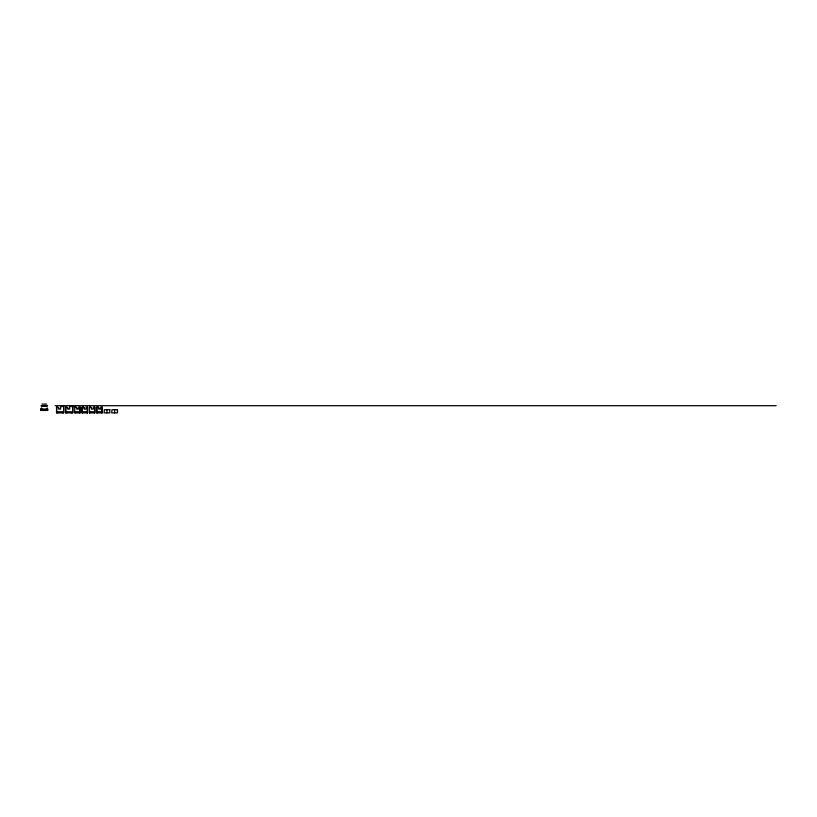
<?xml version="1.0" encoding="UTF-8"?>
<svg xmlns="http://www.w3.org/2000/svg" width="817" height="817" viewBox="0 0 817 817"><rect width="100%" height="100%" fill="white"/><g stroke="black" fill="none" stroke-linecap="round" stroke-linejoin="round"><path stroke-width="1.23" d="M47.335 409L47.335 408.143M41.902 404.109L46.712 404.109M41.31 405.692L47.304 405.692M55.158 405.692L776.15 405.692M41.003 405.978L47.611 405.978M42.892 406.263L45.721 406.263M57.69 406.989L58.793 408.091M66.759 406.989L67.862 408.091M74.827 407.132L76.001 407.132M83.354 407.132L82.17 407.132L82.17 412.891L87.358 412.891L87.358 407.132L86.061 407.132L86.061 409.123L84.161 409.123L84.161 407.949M90.697 407.132L89.523 407.132L89.523 412.891L94.701 412.891L94.701 407.132L93.414 407.132L93.414 409.123L91.514 409.123L91.514 407.949M98.04 407.132L96.866 407.132L96.866 412.891L102.054 412.891L102.054 407.132L100.757 407.132L100.757 409.123L98.857 409.123L98.857 407.949M40.86 409L47.754 409L47.764 410.44L40.86 410.44M97.897 406.989L99 408.091M90.554 406.989L91.657 408.091M83.211 406.989L84.314 408.091M75.858 406.989L76.961 408.091M114.584 409.726L114.584 412.891M106.945 409.726L106.945 412.891M102.196 407.132L102.196 412.891M101.768 412.891L101.768 411.737L97.152 411.737L97.152 412.891M96.723 407.132L96.723 412.891M94.854 407.132L94.854 412.891M94.415 412.891L94.415 411.737L89.809 411.737L89.809 412.891M89.38 407.132L89.38 412.891M87.501 407.132L87.501 412.891M87.072 412.891L87.072 411.737L82.466 411.737L82.466 412.891M82.027 407.132L82.027 412.891M80.158 407.132L80.158 412.891M79.729 412.891L79.729 411.737L75.113 411.737L75.113 412.891M76.818 407.949L76.818 409.123L78.718 409.123L78.718 407.132L80.015 407.132L80.015 412.891L74.827 412.891L74.684 407.132M72.815 406.56L72.815 412.891M71.518 412.891L71.518 411.737L66.902 411.737L66.902 412.891M65.605 407.132L65.605 412.891M63.736 406.56L63.736 412.891M62.439 412.891L62.439 411.737L57.833 411.737L57.833 412.891M56.536 407.132L56.536 412.891M47.509 409L47.509 410.44M46.977 408.143L47.029 410.44M44.782 409.726L44.782 410.44M43.832 409.726L43.832 410.44M41.636 408.143L41.585 410.44M41.279 408.143L41.279 409M41.105 409L41.105 410.44M109.825 409.726L109.825 412.891L104.065 412.891L104.351 409.726L109.825 409.726M117.464 409.726L117.464 412.891L111.704 412.891L111.99 409.726L117.464 409.726M63.593 406.56L60.57 406.56L60.57 409.123L58.671 409.123L58.671 407.949L56.679 407.132L56.679 412.891L63.593 412.891L63.593 406.56M72.672 406.56L69.639 406.56L69.639 409.123L67.75 409.123L67.75 407.949L65.758 407.132L65.758 412.891L72.672 412.891L72.672 406.56"/></g></svg>
